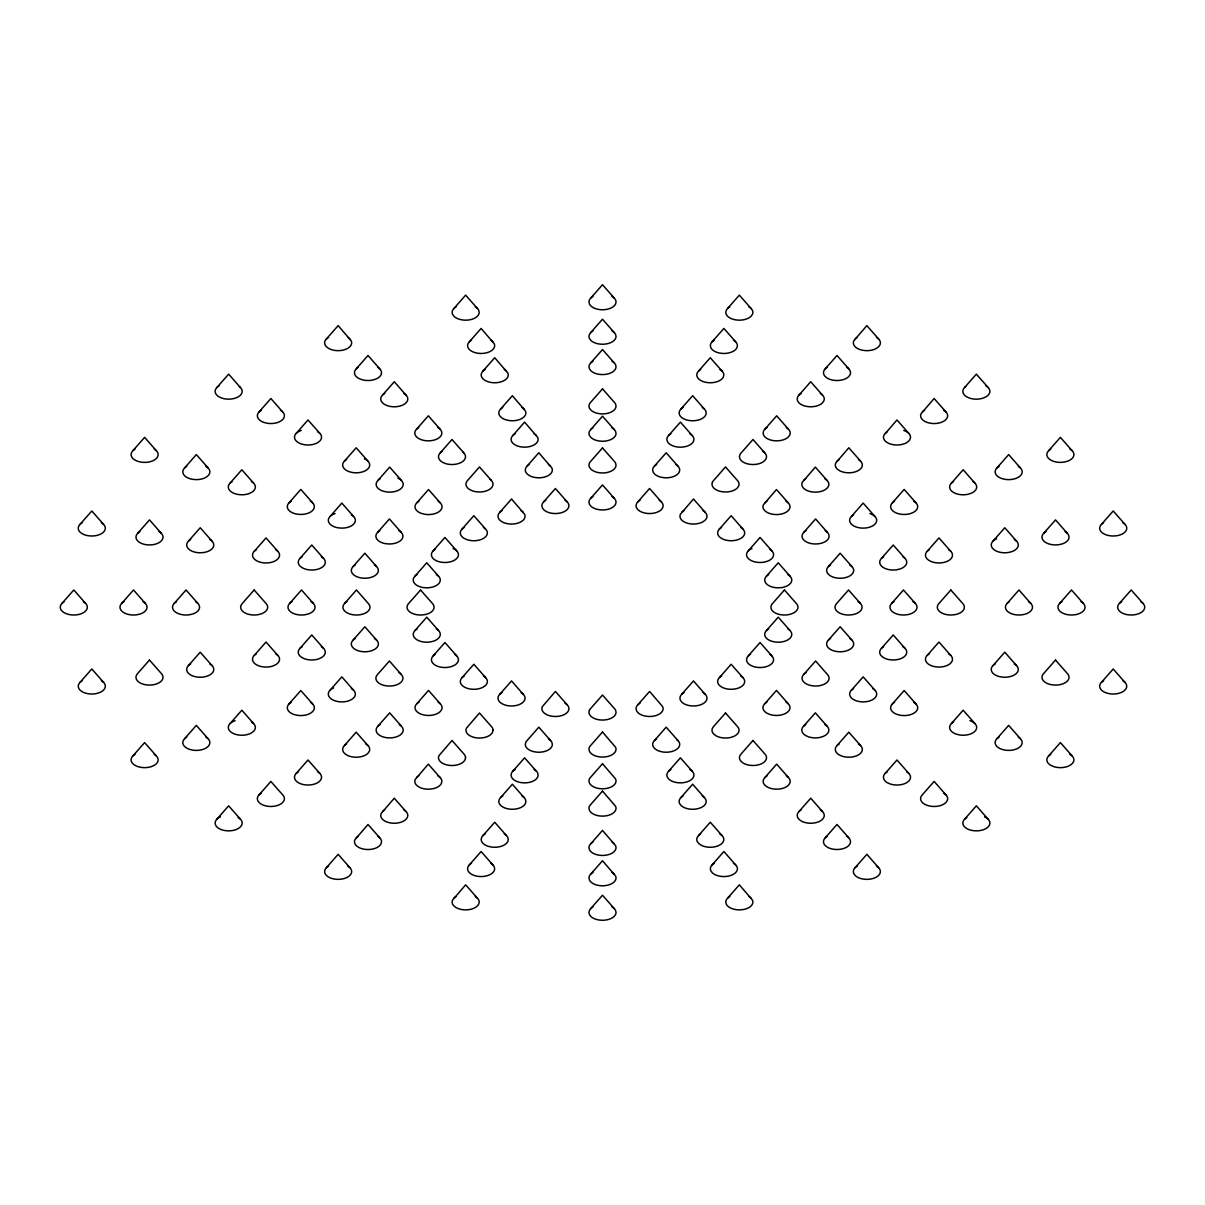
<?xml version="1.0" encoding="UTF-8"?>
<svg xmlns="http://www.w3.org/2000/svg" width="1205" height="1205" viewBox="0 0 1205 1205"><rect width="100%" height="100%" fill="white"/><g stroke="black" fill="none" stroke-linecap="round" stroke-linejoin="round"><path stroke-width="1.5" d="M379.726 837.791L368.007 824.476L354.933 839.674A13.541 7.817 0 0 0 364.497 849.254A13.541 7.817 0 0 0 381.081 843.726L381.533 841.708A13.541 7.817 0 0 0 377.572 836.18M405.995 811.522L394.276 798.207L381.202 813.405A13.541 7.817 0 0 0 390.766 822.985A13.541 7.817 0 0 0 407.35 817.457L407.802 815.439A13.541 7.817 0 0 0 403.841 809.911M440.051 777.466L428.332 764.151L415.258 779.349A13.541 7.817 0 0 0 424.823 788.929A13.541 7.817 0 0 0 441.407 783.401L441.874 781.367A13.541 7.817 0 0 0 437.897 775.854M705.196 512.321L693.477 499.006L680.403 514.219A13.541 7.817 0 0 0 686.699 523A13.541 7.817 0 0 0 703.042 521.765L705.196 520.138A13.541 7.817 0 0 0 703.042 510.709M477.376 898.147L465.657 884.832L452.583 900.03A13.541 7.817 0 0 0 462.163 909.609A13.541 7.817 0 0 0 478.731 904.081L479.198 902.063A13.541 7.817 0 0 0 475.237 896.535M878.581 338.951L866.862 325.621L853.788 340.834A13.541 7.817 0 0 0 860.084 349.616A13.541 7.817 0 0 0 876.427 348.381L878.581 346.754A13.541 7.817 0 0 0 876.427 337.325M788.206 502.846L776.472 489.531L763.398 504.744A13.541 7.817 0 0 0 769.709 513.526A13.541 7.817 0 0 0 786.052 512.291L788.206 510.664A13.541 7.817 0 0 0 786.052 501.235M827.052 480.418L815.333 467.103L802.259 482.316A13.541 7.817 0 0 0 808.555 491.098A13.541 7.817 0 0 0 824.898 489.863L827.052 488.236A13.541 7.817 0 0 0 824.898 478.807M860.536 461.093L848.817 447.778L835.743 462.976A13.541 7.817 0 0 0 842.039 471.773A13.541 7.817 0 0 0 858.382 470.522L860.536 468.911A13.541 7.817 0 0 0 858.382 459.482M908.706 433.288L896.987 419.958L883.913 435.171A13.541 7.817 0 0 0 890.209 443.952A13.541 7.817 0 0 0 906.552 442.717L908.706 441.09A13.541 7.817 0 0 0 903.75 430.426M945.85 411.839L934.131 398.509L921.057 413.722A13.541 7.817 0 0 0 927.368 422.503A13.541 7.817 0 0 0 943.696 421.268L945.85 419.656A13.541 7.817 0 0 0 943.696 410.212M132.896 450.67L144.615 437.355L156.349 450.67M80.072 524.296L91.806 510.98L103.525 524.296M216.915 387.453L228.649 374.137L240.367 387.453A13.541 7.817 0 0 1 238.213 396.882A13.541 7.817 0 0 1 221.871 398.132L219.069 396.882A13.541 7.817 0 0 1 219.069 385.841M62.058 603.298L73.791 589.983L85.51 603.298M184.621 467.917L196.34 454.586L208.058 467.917M137.762 533.212L149.48 519.897L161.214 533.212M259.15 411.839L270.869 398.509L282.588 411.839M326.419 338.951L338.138 325.621L351.212 340.834A13.541 7.817 0 0 1 344.916 349.616A13.541 7.817 0 0 1 328.573 348.381L326.419 346.754A13.541 7.817 0 0 1 328.573 337.325M121.78 603.298L133.499 589.983L145.233 603.298M230.11 483.085L241.844 469.754L253.562 483.085M188.507 541.075L200.226 527.745L211.96 541.075M296.294 433.288L308.013 419.958L319.747 433.288M80.072 682.301L91.806 668.986L103.525 682.301M356.273 368.805L368.007 355.49L379.726 368.805A13.541 7.817 0 0 1 377.572 378.234A13.541 7.817 0 0 1 361.229 379.485L358.427 378.234A13.541 7.817 0 0 1 358.427 367.179M174.318 603.298L186.037 589.983L197.771 603.298M453.939 308.45L465.657 295.135L477.376 308.45M382.542 395.074L394.276 381.744L405.995 395.074A13.541 7.817 0 0 1 403.841 404.503A13.541 7.817 0 0 1 387.498 405.754L384.696 404.503A13.541 7.817 0 0 1 384.696 393.448M289.11 502.741L300.828 489.426L312.547 502.741M254.315 551.242L266.034 537.927L277.752 551.242M344.464 461.093L356.183 447.778L367.917 461.093M469.393 341.753L481.111 328.438L494.186 343.636A13.541 7.817 0 0 1 487.889 352.432A13.541 7.817 0 0 1 471.547 351.182L469.393 349.571A13.541 7.817 0 0 1 471.547 340.141M188.507 665.537L200.226 652.206L211.96 665.537M330.11 516.418L341.843 503.088L353.562 516.418M300.045 558.322L311.779 545.006L323.497 558.322M416.614 429.131L428.332 415.815L440.051 429.131A13.541 7.817 0 0 1 437.897 438.56A13.541 7.817 0 0 1 421.569 439.81L418.753 438.56A13.541 7.817 0 0 1 418.753 427.519M132.896 755.927L144.615 742.596L156.349 755.927M377.948 480.418L389.667 467.103L401.401 480.418M482.994 371.05L494.713 357.734L507.787 372.932A13.541 7.817 0 0 1 501.476 381.729A13.541 7.817 0 0 1 485.148 380.479L482.994 378.867A13.541 7.817 0 0 1 485.148 369.438M289.787 603.298L301.521 589.983L313.24 603.298M254.315 655.354L266.034 642.024L277.752 655.354M184.621 738.68L196.34 725.365L208.058 738.68M440.292 452.809L452.011 439.494L463.729 452.809A13.541 7.817 0 0 1 461.575 462.238A13.541 7.817 0 0 1 445.232 463.488L442.431 462.238A13.541 7.817 0 0 1 442.431 451.197M377.692 532.279L389.426 518.948L401.144 532.279M353.125 566.531L364.844 553.216L376.562 566.531M590.781 298.057L602.5 284.726L614.219 298.057M416.794 502.846L428.528 489.531L440.247 502.846M500.617 409.037L512.351 395.722L525.425 410.92A13.541 7.817 0 0 1 519.114 419.717A13.541 7.817 0 0 1 502.771 418.481L500.617 416.855A13.541 7.817 0 0 1 502.771 407.426M230.11 723.512L241.844 710.197L253.562 723.512M300.045 648.275L311.779 634.96L323.497 648.275M344.735 603.298L356.454 589.983L368.173 603.298A13.541 7.817 0 0 1 363.232 613.978L359.964 614.761A13.541 7.817 0 0 1 344.735 611.116A13.541 7.817 0 0 1 346.889 601.687M590.781 332.535L602.5 319.204L614.219 332.535M512.878 435.442L524.597 422.127L537.671 437.34A13.541 7.817 0 0 1 531.375 446.121A13.541 7.817 0 0 1 515.032 444.886L512.878 443.259A13.541 7.817 0 0 1 515.032 433.83M289.11 703.856L300.828 690.54L312.547 703.856M590.781 362.856L602.5 349.54L614.219 362.856M353.125 640.066L364.844 626.751L376.562 640.066M433.213 550.775L444.931 537.46L456.65 550.775M415.032 576.111L426.751 562.795L438.484 576.111M462.118 529.025L473.851 515.695L485.57 529.025A13.541 7.817 0 0 1 483.416 538.454A13.541 7.817 0 0 1 467.073 539.704L464.271 538.454A13.541 7.817 0 0 1 464.271 527.398M330.11 690.179L341.843 676.864L353.562 690.179M527.097 466.094L538.816 452.764L551.89 467.977A13.541 7.817 0 0 1 545.594 476.758A13.541 7.817 0 0 1 529.251 475.523L527.097 473.896A13.541 7.817 0 0 1 529.251 464.467M216.915 819.144L228.649 805.829L240.367 819.144M499.804 512.321L511.523 499.006L524.597 514.219A13.541 7.817 0 0 1 518.301 523A13.541 7.817 0 0 1 501.958 521.765L499.804 520.138A13.541 7.817 0 0 1 501.958 510.709M259.15 794.758L270.869 781.442L282.588 794.758A13.541 7.817 0 0 1 283.943 800.692L282.588 802.575A13.541 7.817 0 0 1 264.106 805.437A13.541 7.817 0 0 1 259.15 794.758L261.304 793.146M590.781 429.522L602.5 416.207L614.219 429.522M415.032 630.486L426.751 617.171L438.484 630.486M317.593 771.697A13.541 7.817 0 0 1 321.087 779.243L319.747 781.126A13.541 7.817 0 0 1 301.25 783.988A13.541 7.817 0 0 1 296.294 773.309L308.013 759.994L319.747 773.309M543.681 501.837L555.415 488.507L567.133 501.837M727.624 308.45L739.343 295.135L751.061 308.45M365.763 743.892A13.541 7.817 0 0 1 369.257 751.438L367.917 753.321A13.541 7.817 0 0 1 349.42 756.183A13.541 7.817 0 0 1 344.464 745.503L356.183 732.188L367.917 745.503M433.213 655.821L444.931 642.506L456.65 655.821M712.155 341.753L723.889 328.438L735.607 341.753M399.247 724.551A13.541 7.817 0 0 1 402.741 732.098L401.401 733.996A13.541 7.817 0 0 1 382.904 736.858A13.541 7.817 0 0 1 377.948 726.178L389.667 712.848L401.401 726.178M698.569 371.05L710.287 357.734L722.006 371.05M590.781 498.252L602.5 484.937L614.219 498.252M438.093 702.123A13.541 7.817 0 0 1 441.602 709.67L440.247 711.568A13.541 7.817 0 0 1 421.75 714.414A13.541 7.817 0 0 1 416.794 703.75L428.528 690.42L440.247 703.75M680.93 409.037L692.649 395.722L704.383 409.037M668.685 435.442L680.403 422.127L692.122 435.442M462.118 677.572L473.851 664.256L485.57 677.572M654.451 466.094L666.184 452.764L677.903 466.094M637.867 501.837L649.585 488.507L661.319 501.837M347.718 866.034A13.541 7.817 0 0 1 351.212 873.58L349.872 875.463A13.541 7.817 0 0 1 331.375 878.325A13.541 7.817 0 0 1 326.419 867.66L338.138 854.33L349.872 867.66M521.102 692.649A13.541 7.817 0 0 1 524.597 700.195L523.256 702.078A13.541 7.817 0 0 1 504.759 704.94A13.541 7.817 0 0 1 499.804 694.276L511.523 680.946L523.256 694.276M764.949 429.131L776.668 415.815L788.386 429.131M799.005 395.074L810.724 381.744L822.458 395.074M825.274 368.805L836.993 355.49L848.727 368.805M740.729 527.398A13.541 7.817 0 0 1 740.729 538.454L737.927 539.704A13.541 7.817 0 0 1 721.584 538.454A13.541 7.817 0 0 1 719.43 529.025L731.149 515.695L742.883 529.025M512.878 771.155L524.597 757.825L536.315 771.155M500.617 797.559L512.351 784.229L524.07 797.559M482.994 835.547L494.713 822.232L506.431 835.547M469.393 864.844L481.111 851.528L492.845 864.844M748.35 550.775L760.069 537.46L771.787 550.775M637.867 704.759L649.585 691.444L662.66 706.642A13.541 7.817 0 0 1 653.095 716.222A13.541 7.817 0 0 1 636.511 710.694L636.059 708.676A13.541 7.817 0 0 1 640.021 703.148M825.154 530.652A13.541 7.817 0 0 1 825.154 541.708L822.352 542.943A13.541 7.817 0 0 1 806.009 541.708A13.541 7.817 0 0 1 803.856 532.279L815.574 518.948L827.308 532.279M766.516 576.111L778.249 562.795L789.968 576.111M681.744 694.276L693.477 680.946L705.196 694.276A13.541 7.817 0 0 1 700.241 704.94A13.541 7.817 0 0 1 681.744 702.078L680.403 700.195A13.541 7.817 0 0 1 683.898 692.649M985.931 385.841A13.541 7.817 0 0 1 985.931 396.882L983.129 398.132A13.541 7.817 0 0 1 966.787 396.882A13.541 7.817 0 0 1 964.633 387.453L976.351 374.137L988.085 387.453M869.935 513.556A13.541 7.817 0 0 1 872.736 525.847L869.935 527.082A13.541 7.817 0 0 1 853.592 525.847A13.541 7.817 0 0 1 851.438 516.418L863.157 503.088L874.89 516.418M654.451 740.518L666.184 727.187L677.903 740.518A13.541 7.817 0 0 1 672.947 751.182A13.541 7.817 0 0 1 654.451 748.32L653.11 746.437A13.541 7.817 0 0 1 656.605 738.891M719.43 677.572L731.149 664.256L742.883 677.572M766.516 630.486L778.249 617.171L789.968 630.486M748.35 655.821L760.069 642.506L771.787 655.821M828.438 566.531L840.156 553.216L851.875 566.531M590.781 843.741L602.5 830.411L615.574 845.624A13.541 7.817 0 0 1 606.01 855.189A13.541 7.817 0 0 1 589.426 849.676L588.959 847.642A13.541 7.817 0 0 1 592.935 842.114M913.736 501.129A13.541 7.817 0 0 1 913.736 512.185L910.935 513.42A13.541 7.817 0 0 1 894.592 512.185A13.541 7.817 0 0 1 892.453 502.741L904.172 489.426L915.89 502.741M668.685 771.155L680.403 757.825L692.122 771.155A13.541 7.817 0 0 1 687.166 781.819A13.541 7.817 0 0 1 668.685 778.972L667.329 777.074A13.541 7.817 0 0 1 670.824 769.528M590.781 874.077L602.5 860.747L615.574 875.96A13.541 7.817 0 0 1 606.01 885.524A13.541 7.817 0 0 1 589.426 879.996L588.959 877.978A13.541 7.817 0 0 1 592.935 872.45M881.503 558.322L893.221 545.006L904.955 558.322M972.736 481.458A13.541 7.817 0 0 1 972.736 492.514L969.935 493.749A13.541 7.817 0 0 1 953.592 492.514A13.541 7.817 0 0 1 951.438 483.085L963.157 469.754L974.89 483.085M680.93 797.559L692.649 784.229L704.383 797.559A13.541 7.817 0 0 1 699.427 808.239A13.541 7.817 0 0 1 680.93 805.377L679.575 803.494A13.541 7.817 0 0 1 683.084 795.933M764.753 703.75L776.472 690.42L788.206 703.75M590.781 908.555L602.5 895.225L614.219 908.555M828.438 640.066L840.156 626.751L851.875 640.066M803.856 674.318L815.574 661.003L827.308 674.318A13.541 7.817 0 0 1 826.314 682.994A13.541 7.817 0 0 1 812.08 685.781L808.811 684.997A13.541 7.817 0 0 1 806.009 672.706M1018.24 466.29A13.541 7.817 0 0 1 1018.24 477.346L1015.423 478.596A13.541 7.817 0 0 1 999.096 477.346A13.541 7.817 0 0 1 996.942 467.917L1008.66 454.586L1020.379 467.917M927.248 551.242L938.966 537.927L950.685 551.242M891.76 603.298L903.479 589.983L915.213 603.298M698.569 835.547L710.287 822.232L722.006 835.547A13.541 7.817 0 0 1 717.05 846.226A13.541 7.817 0 0 1 698.569 843.364L697.213 841.482A13.541 7.817 0 0 1 700.723 833.935M803.599 726.178L815.333 712.848L827.052 726.178M1048.651 450.67L1060.385 437.355L1072.104 450.67M764.949 777.466L776.668 764.151L788.386 777.466M881.503 648.275L893.221 634.96L904.955 648.275M851.438 690.179L863.157 676.864L874.89 690.179M993.041 541.075L1004.774 527.745L1016.493 541.075M712.155 864.844L723.889 851.528L735.607 864.844A13.541 7.817 0 0 1 730.652 875.523A13.541 7.817 0 0 1 712.155 872.661L710.814 870.778A13.541 7.817 0 0 1 714.309 863.232M837.083 745.503L848.817 732.188L860.536 745.503M927.248 655.354L938.966 642.024L950.685 655.354M892.453 703.856L904.172 690.54L915.89 703.856M1043.786 533.212L1055.52 519.897L1067.238 533.212M799.005 811.522L810.724 798.207L822.458 811.522M727.624 898.147L739.343 884.832L752.417 900.03A13.541 7.817 0 0 1 742.837 909.609A13.541 7.817 0 0 1 726.269 904.081L725.802 902.063A13.541 7.817 0 0 1 729.763 896.535M1007.229 603.298L1018.963 589.983L1030.682 603.298M825.274 837.791L836.993 824.476L848.727 837.791M1101.475 524.296L1113.194 510.98L1124.928 524.296M885.253 773.309L896.987 759.994L908.706 773.309M993.041 665.537L1004.774 652.206L1016.493 665.537M951.438 723.512L963.157 710.197L974.89 723.512M1059.767 603.298L1071.501 589.983L1083.22 603.298M855.128 867.66L866.862 854.33L878.581 867.66A13.541 7.817 0 0 1 873.625 878.325A13.541 7.817 0 0 1 855.128 875.463L853.788 873.58A13.541 7.817 0 0 1 857.282 866.034M996.942 738.68L1008.66 725.365L1020.379 738.68M1119.49 603.298L1131.209 589.983L1142.943 603.298M964.633 819.144L976.351 805.829L988.085 819.144M1101.475 682.301L1113.194 668.986L1124.928 682.301M1048.651 755.927L1060.385 742.596L1072.104 755.927M296.294 773.309L298.448 771.697M344.464 745.503L346.618 743.892M377.948 726.178L380.102 724.551M416.794 703.75L418.948 702.123M499.804 694.276L501.958 692.649M719.43 529.025L721.584 527.398M326.419 867.66L328.573 866.034M964.633 387.453L965.717 386.639M803.856 532.279L806.009 530.652M851.438 516.418L853.592 514.791M892.453 502.741L894.592 501.129M951.438 483.085L953.592 481.458M996.942 467.917L999.096 466.29M235.065 720.665L232.264 721.9A13.541 7.817 0 0 0 232.264 732.956A13.541 7.817 0 0 0 251.408 732.956L253.562 731.33A13.541 7.817 0 0 0 251.408 721.9M333.665 687.95L332.264 688.567A13.541 7.817 0 0 0 332.264 699.623A13.541 7.817 0 0 0 351.408 699.623L353.562 697.996A13.541 7.817 0 0 0 351.408 688.567M751.905 548.531L750.504 549.164A13.541 7.817 0 0 0 748.35 558.593A13.541 7.817 0 0 0 763.578 562.238L766.832 561.455A13.541 7.817 0 0 0 769.634 549.164M220.47 816.9L219.069 817.532A13.541 7.817 0 0 0 219.069 828.573A13.541 7.817 0 0 0 238.213 828.573L240.367 826.961A13.541 7.817 0 0 0 238.213 817.532M996.595 538.831L995.194 539.448A13.541 7.817 0 0 0 993.041 548.878A13.541 7.817 0 0 0 1008.269 552.523L1011.537 551.739A13.541 7.817 0 0 0 1014.339 539.448M364.362 458.849L365.763 459.482A13.541 7.817 0 0 1 367.917 468.911A13.541 7.817 0 0 1 352.688 472.556L349.42 471.773A13.541 7.817 0 0 1 346.618 459.482M397.846 478.189L399.247 478.807A13.541 7.817 0 0 1 401.401 488.236A13.541 7.817 0 0 1 386.172 491.881L382.904 491.098A13.541 7.817 0 0 1 380.102 478.807M453.095 548.531L454.496 549.164A13.541 7.817 0 0 1 456.65 558.593A13.541 7.817 0 0 1 441.422 562.238L438.168 561.455A13.541 7.817 0 0 1 435.367 549.164M984.53 816.9L985.931 817.532A13.541 7.817 0 0 1 985.931 828.573A13.541 7.817 0 0 1 966.787 828.573L964.633 826.961A13.541 7.817 0 0 1 966.787 817.532M377.572 367.179L379.726 368.805M403.841 393.448L405.995 395.074M437.897 427.519L440.051 429.131M462.66 451.995L463.729 452.809M490.119 479.47L491.203 480.283A13.541 7.817 0 0 1 489.049 489.712A13.541 7.817 0 0 1 472.706 490.947L469.905 489.712A13.541 7.817 0 0 1 467.751 480.283L479.485 466.953L491.203 480.283M483.416 527.398L485.57 529.025M703.042 692.649L705.196 694.276M239.283 386.639L240.367 387.453M876.427 866.034L878.581 867.66M676.833 739.704L677.903 740.518M689.968 769.528L692.122 771.155M702.229 795.933L704.383 797.559M719.852 833.935L722.006 835.547M733.453 863.232L735.607 864.844M764.708 452.809L752.989 439.494L741.271 452.809A13.541 7.817 0 0 0 739.915 454.692L739.463 456.71A13.541 7.817 0 0 0 749.495 464.271A13.541 7.817 0 0 0 764.708 460.626L766.064 458.744A13.541 7.817 0 0 0 762.569 451.197M860.265 603.298L848.546 589.983L836.827 603.298A13.541 7.817 0 0 0 848.546 615.017L852.04 614.761A13.541 7.817 0 0 0 858.111 601.687M945.85 794.758L934.131 781.442L922.412 794.758A13.541 7.817 0 0 0 924.551 804.202L927.368 805.437A13.541 7.817 0 0 0 944.871 803.434A13.541 7.817 0 0 0 943.696 793.146M567.133 704.759L555.415 691.444L542.34 706.642A13.541 7.817 0 0 0 551.905 716.222A13.541 7.817 0 0 0 568.489 710.694L568.941 708.676A13.541 7.817 0 0 0 564.979 703.148M550.549 740.518L538.816 727.187L527.097 740.518A13.541 7.817 0 0 0 525.742 742.401L525.29 744.419A13.541 7.817 0 0 0 538.816 752.236A13.541 7.817 0 0 0 552.357 744.419L551.89 742.401A13.541 7.817 0 0 0 548.395 738.891M401.144 674.318L389.426 661.003L377.692 674.318A13.541 7.817 0 0 0 381.187 684.44A13.541 7.817 0 0 0 398.991 683.762L401.144 682.135A13.541 7.817 0 0 0 398.991 672.706M855.128 338.951A13.541 7.817 0 0 1 857.282 337.325M748.908 306.838A13.541 7.817 0 0 1 752.417 314.385L751.061 316.267A13.541 7.817 0 0 1 735.833 319.912A13.541 7.817 0 0 1 725.802 312.351L726.269 310.333A13.541 7.817 0 0 1 729.763 306.838M592.935 296.43A13.541 7.817 0 0 0 588.959 301.958L589.426 303.976A13.541 7.817 0 0 0 602.5 309.775A13.541 7.817 0 0 0 615.574 303.976L616.041 301.958A13.541 7.817 0 0 0 612.065 296.43M456.093 306.838A13.541 7.817 0 0 0 452.583 314.385L453.939 316.267A13.541 7.817 0 0 0 469.167 319.912A13.541 7.817 0 0 0 479.198 312.351L478.731 310.333A13.541 7.817 0 0 0 475.237 306.838M347.718 337.325A13.541 7.817 0 0 1 349.872 338.951M154.195 449.058A13.541 7.817 0 0 1 156.349 458.487A13.541 7.817 0 0 1 141.121 462.133L137.852 461.349A13.541 7.817 0 0 1 135.05 449.058M101.371 522.669A13.541 7.817 0 0 1 104.308 531.194A13.541 7.817 0 0 1 91.806 536.014L88.296 535.758A13.541 7.817 0 0 1 82.226 522.669M83.356 601.687A13.541 7.817 0 0 1 77.286 614.761L73.791 615.017A13.541 7.817 0 0 1 61.274 610.197A13.541 7.817 0 0 1 64.211 601.687M101.371 680.689A13.541 7.817 0 0 1 98.569 692.98L95.3 693.764A13.541 7.817 0 0 1 80.072 690.119A13.541 7.817 0 0 1 82.226 680.689M154.195 754.3A13.541 7.817 0 0 1 154.195 765.356L151.393 766.606A13.541 7.817 0 0 1 133.875 764.588A13.541 7.817 0 0 1 135.05 754.3M453.939 898.147A13.541 7.817 0 0 1 456.093 896.535M592.935 906.928A13.541 7.817 0 0 0 589.426 910.438L588.959 912.456A13.541 7.817 0 0 0 602.5 920.274A13.541 7.817 0 0 0 616.041 912.456L615.574 910.438A13.541 7.817 0 0 0 612.065 906.928M748.908 896.535A13.541 7.817 0 0 1 751.061 898.147M1069.95 754.3A13.541 7.817 0 0 1 1071.125 764.588A13.541 7.817 0 0 1 1053.607 766.606L1050.805 765.356A13.541 7.817 0 0 1 1050.805 754.3M1122.774 680.689A13.541 7.817 0 0 1 1124.928 690.119A13.541 7.817 0 0 1 1109.7 693.764L1106.431 692.98A13.541 7.817 0 0 1 1103.629 680.689M1140.789 601.687A13.541 7.817 0 0 1 1143.726 610.197A13.541 7.817 0 0 1 1131.209 615.017L1127.714 614.761A13.541 7.817 0 0 1 1121.644 601.687M1122.774 522.669A13.541 7.817 0 0 1 1116.704 535.758L1113.194 536.014A13.541 7.817 0 0 1 1100.692 531.194A13.541 7.817 0 0 1 1103.629 522.669M1069.95 449.058A13.541 7.817 0 0 1 1067.148 461.349L1063.879 462.133A13.541 7.817 0 0 1 1048.651 458.487A13.541 7.817 0 0 1 1050.805 449.058M922.412 411.839A13.541 7.817 0 0 1 924.551 410.212M846.573 367.179A13.541 7.817 0 0 1 850.067 374.74L848.727 376.623A13.541 7.817 0 0 1 833.499 380.268A13.541 7.817 0 0 1 823.467 372.707L823.919 370.688A13.541 7.817 0 0 1 827.428 367.179M714.309 340.141A13.541 7.817 0 0 0 710.348 345.654L710.814 347.688A13.541 7.817 0 0 0 723.889 353.472A13.541 7.817 0 0 0 736.963 347.688L737.415 345.654A13.541 7.817 0 0 0 733.453 340.141M592.935 330.908A13.541 7.817 0 0 0 589.426 338.454L590.781 340.337A13.541 7.817 0 0 0 606.01 343.982A13.541 7.817 0 0 0 616.041 336.436L615.574 334.418A13.541 7.817 0 0 0 612.065 330.908M490.691 340.141A13.541 7.817 0 0 1 492.845 341.753M280.449 410.212A13.541 7.817 0 0 1 282.588 419.656A13.541 7.817 0 0 1 267.374 423.286L264.106 422.503A13.541 7.817 0 0 1 261.304 410.212M205.904 466.29A13.541 7.817 0 0 1 208.842 474.815A13.541 7.817 0 0 1 196.34 479.635L192.83 479.364A13.541 7.817 0 0 1 186.76 466.29M159.06 531.601A13.541 7.817 0 0 1 152.99 544.675L149.48 544.946A13.541 7.817 0 0 1 136.978 540.111A13.541 7.817 0 0 1 139.916 531.601M143.079 601.687A13.541 7.817 0 0 1 140.277 613.978L137.008 614.761A13.541 7.817 0 0 1 121.78 611.116A13.541 7.817 0 0 1 123.934 601.687M205.904 737.068A13.541 7.817 0 0 1 208.058 746.498L205.904 748.124A13.541 7.817 0 0 1 186.76 748.124A13.541 7.817 0 0 1 186.76 737.068M356.273 837.791A13.541 7.817 0 0 1 358.427 836.18M471.547 863.232A13.541 7.817 0 0 0 468.037 866.726L467.585 868.745A13.541 7.817 0 0 0 481.111 876.562A13.541 7.817 0 0 0 494.652 868.745L494.186 866.726A13.541 7.817 0 0 0 490.691 863.232M612.065 872.45A13.541 7.817 0 0 1 614.219 874.077M846.573 836.18A13.541 7.817 0 0 1 846.573 847.22A13.541 7.817 0 0 1 827.428 847.22L825.274 845.609A13.541 7.817 0 0 1 827.428 836.18M1018.24 737.068A13.541 7.817 0 0 1 1020.379 746.498A13.541 7.817 0 0 1 1005.151 750.143L1001.897 749.359A13.541 7.817 0 0 1 999.096 737.068M1081.066 601.687A13.541 7.817 0 0 1 1074.996 614.761L1071.501 615.017A13.541 7.817 0 0 1 1058.984 610.197A13.541 7.817 0 0 1 1061.921 601.687M1065.084 531.601A13.541 7.817 0 0 1 1062.283 543.892L1059.014 544.675A13.541 7.817 0 0 1 1043.786 541.03A13.541 7.817 0 0 1 1045.94 531.601M820.304 393.448A13.541 7.817 0 0 1 823.798 401.009L822.458 402.892A13.541 7.817 0 0 1 807.23 406.522A13.541 7.817 0 0 1 797.198 398.976L797.65 396.957A13.541 7.817 0 0 1 801.159 393.448M700.723 369.438A13.541 7.817 0 0 0 696.746 374.966L697.213 376.984A13.541 7.817 0 0 0 710.287 382.768A13.541 7.817 0 0 0 723.362 376.984L723.828 374.966A13.541 7.817 0 0 0 719.852 369.438M592.935 361.244A13.541 7.817 0 0 0 589.426 368.79L590.781 370.673A13.541 7.817 0 0 0 606.01 374.318A13.541 7.817 0 0 0 616.041 366.772L615.574 364.738A13.541 7.817 0 0 0 612.065 361.244M504.277 369.438A13.541 7.817 0 0 1 506.431 371.05M317.593 431.661A13.541 7.817 0 0 1 319.747 441.09A13.541 7.817 0 0 1 304.519 444.735L301.25 443.952A13.541 7.817 0 0 1 301.25 430.426M251.408 481.458A13.541 7.817 0 0 1 254.345 489.983A13.541 7.817 0 0 1 241.844 494.803L238.334 494.532A13.541 7.817 0 0 1 232.264 481.458M209.806 539.448A13.541 7.817 0 0 1 203.735 552.523L200.226 552.794A13.541 7.817 0 0 1 187.724 547.974A13.541 7.817 0 0 1 190.661 539.448M195.617 601.687A13.541 7.817 0 0 1 192.815 613.978L189.547 614.761A13.541 7.817 0 0 1 174.318 611.116A13.541 7.817 0 0 1 176.472 601.687M209.806 663.91A13.541 7.817 0 0 1 209.806 674.966L207.004 676.201A13.541 7.817 0 0 1 189.486 674.198A13.541 7.817 0 0 1 190.661 663.91M382.542 811.522A13.541 7.817 0 0 1 384.696 809.911M485.148 833.935A13.541 7.817 0 0 0 481.639 837.43L481.172 839.448A13.541 7.817 0 0 0 494.713 847.266A13.541 7.817 0 0 0 508.254 839.448L507.787 837.43A13.541 7.817 0 0 0 504.277 833.935M612.065 842.114A13.541 7.817 0 0 1 614.219 843.741M820.304 809.911A13.541 7.817 0 0 1 820.304 820.966A13.541 7.817 0 0 1 801.159 820.966L799.005 819.34A13.541 7.817 0 0 1 801.159 809.911M906.552 771.697A13.541 7.817 0 0 1 907.726 781.985A13.541 7.817 0 0 1 890.209 783.988L887.407 782.753A13.541 7.817 0 0 1 887.407 771.697M969.935 720.665A13.541 7.817 0 0 1 975.673 730.411A13.541 7.817 0 0 1 959.662 734.975L956.393 734.191A13.541 7.817 0 0 1 953.592 721.9M1014.339 663.91A13.541 7.817 0 0 1 1017.276 672.435A13.541 7.817 0 0 1 1004.774 677.255L1001.265 676.984A13.541 7.817 0 0 1 995.194 663.91M1028.528 601.687A13.541 7.817 0 0 1 1022.458 614.761L1018.963 615.017A13.541 7.817 0 0 1 1006.446 610.197A13.541 7.817 0 0 1 1009.383 601.687M885.253 433.288A13.541 7.817 0 0 1 887.407 431.661M683.084 407.426A13.541 7.817 0 0 0 679.123 412.954L679.575 414.972A13.541 7.817 0 0 0 692.649 420.771A13.541 7.817 0 0 0 705.738 414.972L706.19 412.954A13.541 7.817 0 0 0 702.229 407.426M521.916 407.426A13.541 7.817 0 0 1 524.07 409.037M310.408 501.129A13.541 7.817 0 0 1 313.33 509.64A13.541 7.817 0 0 1 300.828 514.46L297.334 514.204A13.541 7.817 0 0 1 291.264 501.129M275.599 549.631A13.541 7.817 0 0 1 269.528 562.705L266.034 562.976A13.541 7.817 0 0 1 253.532 558.141A13.541 7.817 0 0 1 256.454 549.631M275.599 653.728A13.541 7.817 0 0 1 275.599 664.783L272.797 666.034A13.541 7.817 0 0 1 255.294 664.015A13.541 7.817 0 0 1 256.454 653.728M310.408 702.229A13.541 7.817 0 0 1 312.547 711.673L310.408 713.285A13.541 7.817 0 0 1 291.264 713.285A13.541 7.817 0 0 1 291.264 702.229M416.614 777.466A13.541 7.817 0 0 1 418.753 775.854M502.771 795.933A13.541 7.817 0 0 0 499.262 799.442L498.81 801.461A13.541 7.817 0 0 0 512.351 809.278A13.541 7.817 0 0 0 525.877 801.461L525.425 799.442A13.541 7.817 0 0 0 521.916 795.933M786.247 775.854A13.541 7.817 0 0 1 786.247 786.895A13.541 7.817 0 0 1 767.103 786.895L764.949 785.283A13.541 7.817 0 0 1 767.103 775.854M858.382 743.892A13.541 7.817 0 0 1 859.557 754.164A13.541 7.817 0 0 1 842.039 756.183L839.237 754.933A13.541 7.817 0 0 1 839.237 743.892M913.736 702.229A13.541 7.817 0 0 1 915.89 711.673A13.541 7.817 0 0 1 900.662 715.318L897.394 714.535A13.541 7.817 0 0 1 894.592 702.229M948.546 653.728A13.541 7.817 0 0 1 951.468 662.253A13.541 7.817 0 0 1 938.966 667.073L935.472 666.802A13.541 7.817 0 0 1 929.401 653.728M948.546 549.631A13.541 7.817 0 0 1 945.729 561.922L942.476 562.705A13.541 7.817 0 0 1 927.248 559.06A13.541 7.817 0 0 1 929.401 549.631M837.083 461.093A13.541 7.817 0 0 1 839.237 459.482M786.247 427.519A13.541 7.817 0 0 1 789.742 435.065L788.386 436.948A13.541 7.817 0 0 1 773.158 440.593A13.541 7.817 0 0 1 763.127 433.047L763.593 431.013A13.541 7.817 0 0 1 767.103 427.519M592.935 427.911A13.541 7.817 0 0 0 589.426 435.457L590.781 437.34A13.541 7.817 0 0 0 606.01 440.985A13.541 7.817 0 0 0 616.041 433.439L615.574 431.405A13.541 7.817 0 0 0 612.065 427.911M534.177 433.83A13.541 7.817 0 0 1 536.315 435.442M351.408 514.791A13.541 7.817 0 0 1 354.345 523.316A13.541 7.817 0 0 1 341.843 528.136L338.334 527.865A13.541 7.817 0 0 1 328.423 521.343A13.541 7.817 0 0 1 335.065 513.556M321.343 556.71A13.541 7.817 0 0 1 315.273 569.784L311.779 570.04A13.541 7.817 0 0 1 299.262 565.22A13.541 7.817 0 0 1 302.199 556.71M311.086 601.687A13.541 7.817 0 0 1 308.284 613.978L305.016 614.761A13.541 7.817 0 0 1 289.787 611.116A13.541 7.817 0 0 1 291.941 601.687M321.343 646.663A13.541 7.817 0 0 1 321.343 657.704L318.542 658.954A13.541 7.817 0 0 1 301.039 656.936A13.541 7.817 0 0 1 302.199 646.663M515.032 769.528A13.541 7.817 0 0 0 511.523 773.038L511.071 775.056A13.541 7.817 0 0 0 524.597 782.873A13.541 7.817 0 0 0 538.138 775.056L537.671 773.038A13.541 7.817 0 0 0 534.177 769.528M824.898 724.551A13.541 7.817 0 0 1 826.073 734.839A13.541 7.817 0 0 1 808.555 736.858L805.753 735.607A13.541 7.817 0 0 1 805.753 724.551M872.736 688.567A13.541 7.817 0 0 1 874.89 697.996A13.541 7.817 0 0 1 859.662 701.641L856.394 700.858A13.541 7.817 0 0 1 853.592 688.567M902.801 646.663A13.541 7.817 0 0 1 905.738 655.174A13.541 7.817 0 0 1 893.221 659.994L889.727 659.738A13.541 7.817 0 0 1 883.657 646.663M913.059 601.687A13.541 7.817 0 0 1 906.988 614.761L903.479 615.017A13.541 7.817 0 0 1 890.977 610.197A13.541 7.817 0 0 1 893.914 601.687M902.801 556.71A13.541 7.817 0 0 1 899.999 569.001L896.731 569.784A13.541 7.817 0 0 1 881.503 566.139A13.541 7.817 0 0 1 883.657 556.71M803.599 480.418A13.541 7.817 0 0 1 805.753 478.807M670.824 433.83A13.541 7.817 0 0 0 666.862 439.358L667.329 441.376A13.541 7.817 0 0 0 680.403 447.175A13.541 7.817 0 0 0 693.477 441.376L693.929 439.358A13.541 7.817 0 0 0 689.968 433.83M548.395 464.467A13.541 7.817 0 0 1 550.549 466.094M438.093 501.235A13.541 7.817 0 0 1 440.247 510.664A13.541 7.817 0 0 1 425.019 514.309L421.75 513.526A13.541 7.817 0 0 1 418.948 501.235M398.991 530.652A13.541 7.817 0 0 1 401.928 539.177A13.541 7.817 0 0 1 389.426 543.997L385.916 543.726A13.541 7.817 0 0 1 379.846 530.652M374.409 564.919A13.541 7.817 0 0 1 368.338 577.993L364.844 578.249A13.541 7.817 0 0 1 352.342 573.429A13.541 7.817 0 0 1 355.264 564.919M374.409 638.439A13.541 7.817 0 0 1 374.409 649.495L371.607 650.745A13.541 7.817 0 0 1 354.104 648.727A13.541 7.817 0 0 1 355.264 638.439M786.052 702.123A13.541 7.817 0 0 1 787.211 712.411A13.541 7.817 0 0 1 769.709 714.414L766.907 713.179A13.541 7.817 0 0 1 766.907 702.123M849.736 638.439A13.541 7.817 0 0 1 852.658 646.965A13.541 7.817 0 0 1 840.156 651.785L836.662 651.528A13.541 7.817 0 0 1 830.591 638.439M849.736 564.919A13.541 7.817 0 0 1 846.934 577.21L843.666 577.993A13.541 7.817 0 0 1 828.438 574.348A13.541 7.817 0 0 1 830.591 564.919M764.753 502.846A13.541 7.817 0 0 1 766.907 501.235M656.605 464.467A13.541 7.817 0 0 0 652.643 469.995L653.11 472.014A13.541 7.817 0 0 0 666.184 477.813A13.541 7.817 0 0 0 679.259 472.014L679.71 469.995A13.541 7.817 0 0 0 675.749 464.467M436.331 574.499A13.541 7.817 0 0 1 439.268 583.009A13.541 7.817 0 0 1 426.751 587.829L423.256 587.573A13.541 7.817 0 0 1 417.186 574.499M436.331 628.874A13.541 7.817 0 0 1 433.529 641.165L430.26 641.949A13.541 7.817 0 0 1 415.032 638.304A13.541 7.817 0 0 1 417.186 628.874M454.496 654.21A13.541 7.817 0 0 1 454.496 665.25L451.694 666.501A13.541 7.817 0 0 1 434.192 664.482A13.541 7.817 0 0 1 435.367 654.21M483.416 675.96A13.541 7.817 0 0 1 485.57 685.389L483.416 687.016A13.541 7.817 0 0 1 464.271 687.016A13.541 7.817 0 0 1 464.271 675.96M740.729 675.96A13.541 7.817 0 0 1 740.729 687.016A13.541 7.817 0 0 1 721.584 687.016L719.43 685.389A13.541 7.817 0 0 1 721.584 675.96M769.634 654.21A13.541 7.817 0 0 1 770.808 664.482A13.541 7.817 0 0 1 753.306 666.501L750.504 665.25A13.541 7.817 0 0 1 750.504 654.21M787.814 628.874A13.541 7.817 0 0 1 789.968 638.304A13.541 7.817 0 0 1 774.74 641.949L771.471 641.165A13.541 7.817 0 0 1 768.67 628.874M787.814 574.499A13.541 7.817 0 0 1 781.744 587.573L778.249 587.829A13.541 7.817 0 0 1 765.732 583.009A13.541 7.817 0 0 1 768.67 574.499M681.744 512.321A13.541 7.817 0 0 1 683.898 510.709M659.165 500.211A13.541 7.817 0 0 1 662.66 507.757L661.319 509.655A13.541 7.817 0 0 1 646.091 513.285A13.541 7.817 0 0 1 636.059 505.738L636.511 503.72A13.541 7.817 0 0 1 640.021 500.211M592.935 496.641A13.541 7.817 0 0 0 588.959 502.169L589.426 504.187A13.541 7.817 0 0 0 602.5 509.971A13.541 7.817 0 0 0 615.574 504.187L616.041 502.169A13.541 7.817 0 0 0 612.065 496.641M545.835 500.211A13.541 7.817 0 0 0 542.34 507.757L543.681 509.655A13.541 7.817 0 0 0 558.909 513.285A13.541 7.817 0 0 0 568.941 505.738L568.489 503.72A13.541 7.817 0 0 0 564.979 500.211M521.102 510.709A13.541 7.817 0 0 1 523.256 512.321M465.537 757.704L465.085 759.722A13.541 7.817 0 0 1 448.501 765.25A13.541 7.817 0 0 1 438.936 755.671L452.011 740.473L463.729 753.788A13.541 7.817 0 0 1 465.537 757.704M493.011 730.23L492.559 732.248A13.541 7.817 0 0 1 475.975 737.776A13.541 7.817 0 0 1 466.41 728.212L479.485 712.999L491.203 726.314A13.541 7.817 0 0 1 493.011 730.23M589.426 710.227L588.959 712.245A13.541 7.817 0 0 0 602.5 720.063A13.541 7.817 0 0 0 616.041 712.245L615.574 710.227A13.541 7.817 0 0 0 614.219 708.344L602.5 695.029L590.781 708.344A13.541 7.817 0 0 0 589.426 710.227M712.441 482.166L711.989 484.184A13.541 7.817 0 0 0 722.021 491.73A13.541 7.817 0 0 0 737.249 488.1L738.59 486.202A13.541 7.817 0 0 0 737.249 480.283L725.515 466.953L713.797 480.283A13.541 7.817 0 0 0 712.441 482.166M149.48 660.054L137.762 673.384A13.541 7.817 0 0 0 139.916 682.813A13.541 7.817 0 0 0 156.258 684.048L159.06 682.813A13.541 7.817 0 0 0 161.214 673.384L149.48 660.054M254.165 589.983L242.446 603.298A13.541 7.817 0 0 0 243.425 611.959A13.541 7.817 0 0 0 257.659 614.761L260.928 613.978A13.541 7.817 0 0 0 265.883 603.298L254.165 589.983M420.56 589.983L408.826 603.298A13.541 7.817 0 0 0 420.56 615.017L424.055 614.761A13.541 7.817 0 0 0 432.279 603.298L420.56 589.983M602.5 388.869L590.781 402.184A13.541 7.817 0 0 0 589.426 408.118L590.781 410.001A13.541 7.817 0 0 0 606.01 413.646A13.541 7.817 0 0 0 616.041 406.1L615.574 404.067A13.541 7.817 0 0 0 614.219 402.184L602.5 388.869M602.5 447.929L590.781 461.244A13.541 7.817 0 0 0 589.426 467.179L590.781 469.061A13.541 7.817 0 0 0 606.01 472.706A13.541 7.817 0 0 0 616.041 465.16L615.574 463.127A13.541 7.817 0 0 0 614.219 461.244L602.5 447.929M602.5 732.022L590.781 745.353A13.541 7.817 0 0 0 588.959 749.254L589.426 751.287A13.541 7.817 0 0 0 606.01 756.8A13.541 7.817 0 0 0 615.574 747.236L602.5 732.022M602.5 763.744L590.781 777.074A13.541 7.817 0 0 0 588.959 780.976L589.426 782.994A13.541 7.817 0 0 0 606.01 788.522A13.541 7.817 0 0 0 615.574 778.957L602.5 763.744M602.5 791.083L590.781 804.413A13.541 7.817 0 0 0 588.959 808.314L589.426 810.347A13.541 7.817 0 0 0 606.01 815.86A13.541 7.817 0 0 0 615.574 806.296L602.5 791.083M784.44 589.983L772.721 603.298A13.541 7.817 0 0 0 780.945 614.761L784.44 615.017A13.541 7.817 0 0 0 796.174 603.298L784.44 589.983M725.515 712.999L713.797 726.314A13.541 7.817 0 0 0 713.797 734.131L715.951 735.758A13.541 7.817 0 0 0 733.755 736.421A13.541 7.817 0 0 0 737.249 726.314L725.515 712.999M752.989 740.473L741.271 753.788A13.541 7.817 0 0 0 741.271 761.605L743.425 763.217A13.541 7.817 0 0 0 761.229 763.895A13.541 7.817 0 0 0 764.708 753.788L752.989 740.473M950.835 589.983L939.117 603.298A13.541 7.817 0 0 0 950.835 615.017L954.345 614.761A13.541 7.817 0 0 0 962.554 603.298L950.835 589.983M1055.52 660.054L1043.786 673.384A13.541 7.817 0 0 0 1052.01 684.832L1055.52 685.103A13.541 7.817 0 0 0 1067.238 673.384L1055.52 660.054"/></g></svg>
